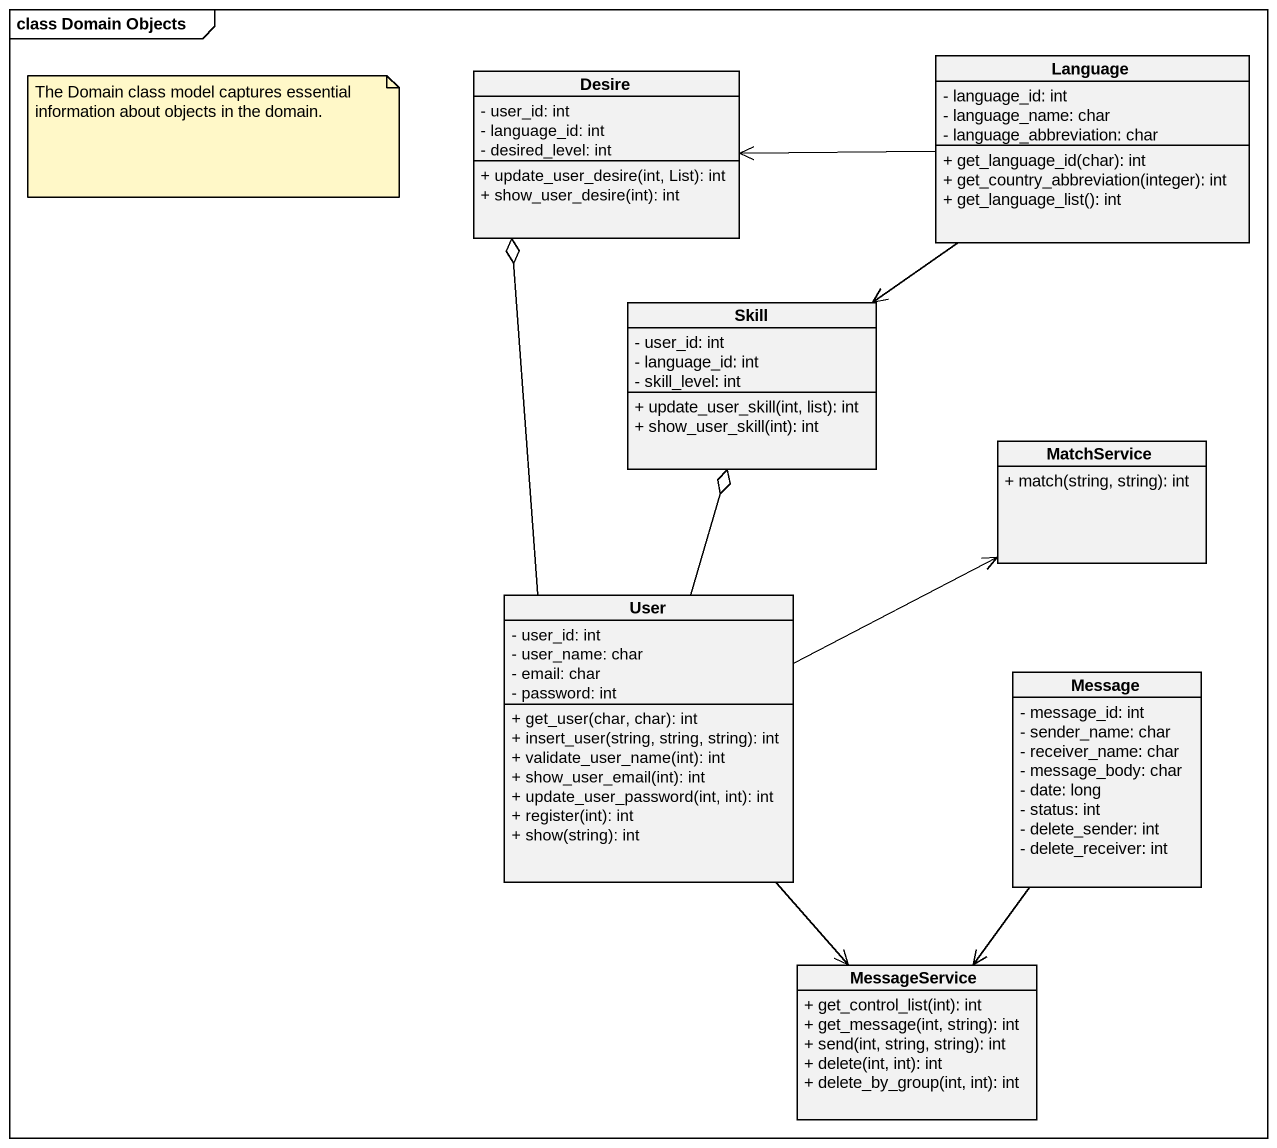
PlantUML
@startuml
mainframe class Domain Objects
hide circle
hide empty members
skinparam classAttributeIconSize 0
class Language {
  - language_id: int
  - language_name: char
  - language_abbreviation: char
  + get_language_id(char): int
  + get_country_abbreviation(integer): int
  + get_language_list(): int
}
class Desire {
  - user_id: int
  - language_id: int
  - desired_level: int
  + update_user_desire(int, List): int
  + show_user_desire(int): int
}
class Skill {
  - user_id: int
  - language_id: int
  - skill_level: int
  + update_user_skill(int, list): int
  + show_user_skill(int): int
}
class MatchService {
  + match(string, string): int
}
class User {
  - user_id: int
  - user_name: char
  - email: char
  - password: int
  + get_user(char, char): int
  + insert_user(string, string, string): int
  + validate_user_name(int): int
  + show_user_email(int): int
  + update_user_password(int, int): int
  + register(int): int
  + show(string): int
}
class Message {
  - message_id: int
  - sender_name: char
  - receiver_name: char
  - message_body: char
  - date: long
  - status: int
  - delete_sender: int
  - delete_receiver: int
}
class MessageService {
  + get_control_list(int): int
  + get_message(int, string): int
  + send(int, string, string): int
  + delete(int, int): int
  + delete_by_group(int, int): int
}
Language -left-> Desire
Language --> Skill
User -up-o Desire
User -up-o Skill
User -right-> MatchService
User --> MessageService
Message --> MessageService
note as N1
  The Domain class model captures essential information about objects in the domain.
end note
@enduml
